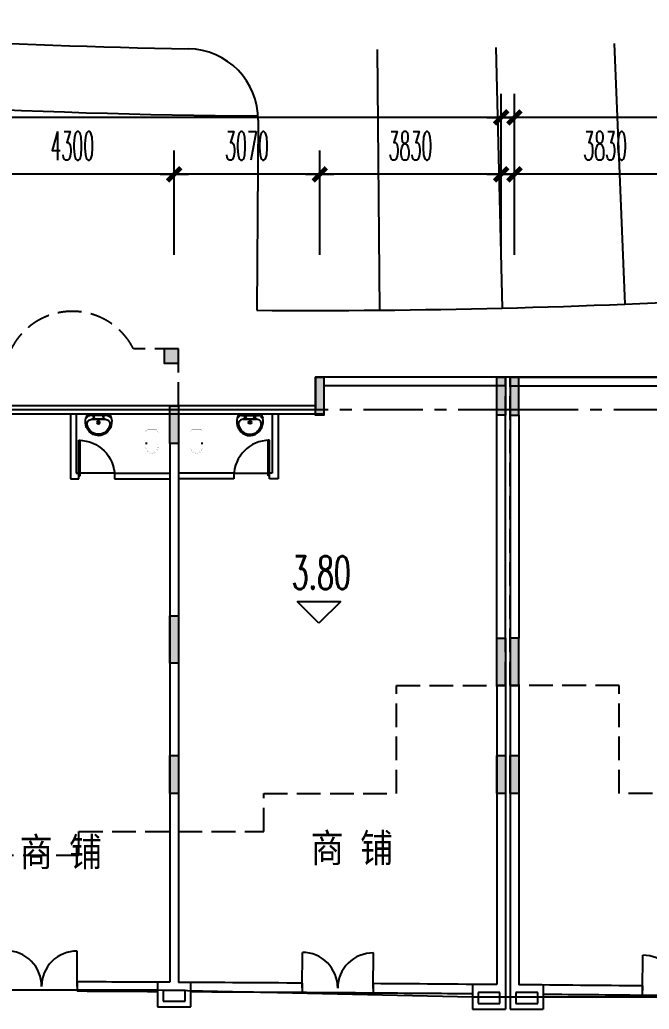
# Model space of a CAD drawing. Extents: x 34838826 to 35164760, y 36533342 to 36641385.
# Drawn here: x 35066523 to 35079806, y 36574912 to 36595783 of the extents above; entities that cross this region are included whole.
import ezdxf
from ezdxf.enums import TextEntityAlignment as Align

# ---------------------------------------------------------------- set-up
doc = ezdxf.new("R2010")
doc.units = 0
doc.header["$LTSCALE"] = 1000
doc.header["$MEASUREMENT"] = 0
doc.linetypes.add('CENTER', pattern=[2, 1.25, -0.25, 0.25, -0.25])
doc.linetypes.add('DASH', pattern=[0.35, 0.25, -0.1])
doc.layers.get('0').update_dxf_attribs({"linetype": 'CONTINUOUS'})
doc.layers.get('DEFPOINTS').update_dxf_attribs({"linetype": 'CONTINUOUS'})
for name, color, linetype in [('AREA', 5, 'CONTINUOUS'), ('AXIS', 3, 'CONTINUOUS'), ('COLUMN', 6, 'CONTINUOUS'), ('DOTE', 8, 'CENTER'), ('FUN', 3, 'CONTINUOUS'), ('GROUND', 2, 'CONTINUOUS'), ('H', 8, 'CONTINUOUS'), ('PUB_DIM', 3, 'CONTINUOUS'), ('TEXT', 7, 'CONTINUOUS'), ('WALL', 4, 'CONTINUOUS'), ('WINDOW', 2, 'CONTINUOUS'), ('室内地坪标高', 1, 'CONTINUOUS'), ('道路边线', 8, 'CONTINUOUS')]:
    doc.layers.add(name, color=color, linetype=linetype)
doc.styles.add('-宋体', font='SimSun.ttf')
doc.styles.add('DIM_FONT', font='SIMPLEX.shx', dxfattribs={"width": 0.45})
doc.dimstyles.new('DIMN', dxfattribs={"dimtxt": 300, "dimasz": 1, "dimexe": 250, "dimexo": 300, "dimgap": 150, "dimtad": 1, "dimdec": 0, "dimzin": 0, "dimtxsty": 'DIM_FONT', "dimblk": '_DIMX', "dimcen": 0.09, "dimclrt": 7, "dimazin": 3, "dimtfac": 1, "dimtdec": 0, "dimtix": 1, "dimtmove": 0, "dimatfit": 3, "dimtolj": 1, "dimtzin": 0})

# ---------------------------------------------------------------- blocks, each defined once
blk = doc.blocks.new('_DIMX')
blk.add_line((-150, 0), (150, 0))
at = {"const_width": 50}
blk.add_lwpolyline([(-70, -70), (70, 70)], dxfattribs=at)
blk = doc.blocks.new('*D106')
at = {"color": 0, "linetype": 'BYBLOCK'}
for p, q in [((35001682, 36592024), (35001682, 36594223)), ((35026682, 36592024), (35026682, 36594223)), ((35026680, 36593723), (35001684, 36593723))]:
    blk.add_line(p, q, dxfattribs=at)
at = {"layer": 'DEFPOINTS', "color": 0, "linetype": 'BYBLOCK'}
for p in [(35001682, 36593723), (35001682, 36591424), (35026682, 36591424)]:
    blk.add_point(p, dxfattribs=at)
at = {"color": 0, "linetype": 'BYBLOCK', "xscale": 2, "yscale": 2, "zscale": 2}
for p, rotation in [((35001682, 36593723), 180.000001633064), ((35026682, 36593723), 1.633064004025186e-06)]:
    blk.add_blockref('_DIMX', p, dxfattribs=dict(at, rotation=rotation))
at = {"color": 7, "linetype": 'BYBLOCK', "insert": (35014182, 36594323), "char_height": 600, "attachment_point": 5, "rotation": 0, "style": 'DIM_FONT'}
blk.add_mtext('\\A1;25000', dxfattribs=at)
blk = doc.blocks.new('*D111')
at = {"color": 0, "linetype": 'BYBLOCK'}
for p, q in [((35022852, 36590824), (35022852, 36593023)), ((35026682, 36590824), (35026682, 36593023)), ((35026680, 36592523), (35022854, 36592523))]:
    blk.add_line(p, q, dxfattribs=at)
at = {"layer": 'DEFPOINTS', "color": 0, "linetype": 'BYBLOCK'}
for p in [(35022852, 36592523), (35022852, 36590224), (35026682, 36590224)]:
    blk.add_point(p, dxfattribs=at)
at = {"color": 0, "linetype": 'BYBLOCK', "xscale": 2, "yscale": 2, "zscale": 2}
for p, rotation in [((35022852, 36592523), 180.0000015946394), ((35026682, 36592523), 1.594639380542162e-06)]:
    blk.add_blockref('_DIMX', p, dxfattribs=dict(at, rotation=rotation))
at = {"color": 7, "linetype": 'BYBLOCK', "insert": (35024767, 36593123), "char_height": 600, "attachment_point": 5, "rotation": 0, "style": 'DIM_FONT'}
blk.add_mtext('\\A1;3830', dxfattribs=at)
blk = doc.blocks.new('*D116')
at = {"color": 0, "linetype": 'BYBLOCK'}
for p, q in [((35015482, 36590824), (35015482, 36593023)), ((35019782, 36590824), (35019782, 36593023)), ((35019780, 36592523), (35015484, 36592523))]:
    blk.add_line(p, q, dxfattribs=at)
at = {"layer": 'DEFPOINTS', "color": 0, "linetype": 'BYBLOCK'}
for p in [(35015482, 36592523), (35015482, 36590224), (35019782, 36590224)]:
    blk.add_point(p, dxfattribs=at)
at = {"color": 0, "linetype": 'BYBLOCK', "xscale": 2, "yscale": 2, "zscale": 2}
for p, rotation in [((35015482, 36592523), 180.0000016330866), ((35019782, 36592523), 1.633086625929536e-06)]:
    blk.add_blockref('_DIMX', p, dxfattribs=dict(at, rotation=rotation))
at = {"color": 7, "linetype": 'BYBLOCK', "insert": (35017632, 36593123), "char_height": 600, "attachment_point": 5, "rotation": 0, "style": 'DIM_FONT'}
blk.add_mtext('\\A1;4300', dxfattribs=at)
blk = doc.blocks.new('*D117')
at = {"color": 0, "linetype": 'BYBLOCK'}
for p, q in [((35019782, 36590824), (35019782, 36593023)), ((35022852, 36590824), (35022852, 36593023)), ((35022850, 36592523), (35019784, 36592523))]:
    blk.add_line(p, q, dxfattribs=at)
at = {"layer": 'DEFPOINTS', "color": 0, "linetype": 'BYBLOCK'}
for p in [(35019782, 36592523), (35019782, 36590224), (35022852, 36590224)]:
    blk.add_point(p, dxfattribs=at)
at = {"color": 0, "linetype": 'BYBLOCK', "xscale": 2, "yscale": 2, "zscale": 2}
for p, rotation in [((35019782, 36592523), 180.0000016330208), ((35022852, 36592523), 1.633020758617931e-06)]:
    blk.add_blockref('_DIMX', p, dxfattribs=dict(at, rotation=rotation))
at = {"color": 7, "linetype": 'BYBLOCK', "insert": (35021317, 36593123), "char_height": 600, "attachment_point": 5, "rotation": 0, "style": 'DIM_FONT'}
blk.add_mtext('\\A1;3070', dxfattribs=at)
blk = doc.blocks.new('*D119')
at = {"color": 0, "linetype": 'BYBLOCK'}
for p, q in [((35051682, 36592024), (35051682, 36594223)), ((35076682, 36592024), (35076682, 36594223)), ((35076680, 36593723), (35051684, 36593723))]:
    blk.add_line(p, q, dxfattribs=at)
at = {"layer": 'DEFPOINTS', "color": 0, "linetype": 'BYBLOCK'}
for p in [(35051682, 36593723), (35051682, 36591424), (35076682, 36591424)]:
    blk.add_point(p, dxfattribs=at)
at = {"color": 0, "linetype": 'BYBLOCK', "xscale": 2, "yscale": 2, "zscale": 2}
for p, rotation in [((35051682, 36593723), 180.000001633064), ((35076682, 36593723), 1.633064004025186e-06)]:
    blk.add_blockref('_DIMX', p, dxfattribs=dict(at, rotation=rotation))
at = {"color": 7, "linetype": 'BYBLOCK', "insert": (35064182, 36594323), "char_height": 600, "attachment_point": 5, "rotation": 0, "style": 'DIM_FONT'}
blk.add_mtext('\\A1;25000', dxfattribs=at)
blk = doc.blocks.new('*D125')
at = {"color": 0, "linetype": 'BYBLOCK'}
for p, q in [((35051682, 36590824), (35051682, 36593023)), ((35055512, 36590824), (35055512, 36593023)), ((35055510, 36592523), (35051684, 36592523))]:
    blk.add_line(p, q, dxfattribs=at)
at = {"layer": 'DEFPOINTS', "color": 0, "linetype": 'BYBLOCK'}
for p in [(35051682, 36592523), (35051682, 36590224), (35055512, 36590224)]:
    blk.add_point(p, dxfattribs=at)
at = {"color": 0, "linetype": 'BYBLOCK', "xscale": 2, "yscale": 2, "zscale": 2}
for p, rotation in [((35051682, 36592523), 180.0000016714346), ((35055512, 36592523), 1.671434590733156e-06)]:
    blk.add_blockref('_DIMX', p, dxfattribs=dict(at, rotation=rotation))
at = {"color": 7, "linetype": 'BYBLOCK', "insert": (35053597, 36593123), "char_height": 600, "attachment_point": 5, "rotation": 0, "style": 'DIM_FONT'}
blk.add_mtext('\\A1;3830', dxfattribs=at)
blk = doc.blocks.new('M_A3PTU')
for p, q in [((-0.5, 0), (-0.499, -0.498)), ((0.5, 0), (0.499, -0.498))]:
    blk.add_line(p, q)
for centre, start, end in [((-0.498, -0.001), 269.885, 0.0763), ((0.498, -0.001), 179.9237, 270.115)]:
    blk.add_arc(centre, 0.498, start, end)
blk = doc.blocks.new('_A0AYL')
for p, q in [((-0.5, 0), (-0.5, -1)), ((-0.5, 0), (-0.463, 0)), ((-0.463, 0), (-0.463, -1)), ((-0.5, -1), (-0.463, -1))]:
    blk.add_line(p, q)
blk.add_arc((-0.5, 0), 1, 270, 360)
blk = doc.blocks.new('M_E6')
for p, q in [((240, 0), (-240, 0)), ((-237, 0), (239, 0)), ((240, 0), (270, -79)), ((-213, -36), (-271, -91)), ((-240, 0), (-270, -79)), ((-179, -23), (181, -23)), ((141, -105), (-141, -105)), ((-141, -105), (141, -105)), ((217, -37), (274, -95))]:
    blk.add_line(p, q)
for centre, radius in [((-99, -65), 16.3), ((2, -172), 31.6), ((2, -172), 23), ((101, -65), 16.3)]:
    blk.add_circle(centre, radius)
for centre, radius, start, end in [((28, -152), 307, 166.1751, 244.7296), ((-141, -205), 100, 90, 190.5602), ((-179, -73), 50, 90, 133.181), ((-28, -152), 307, 297.0639, 13.8249), ((141, -205), 100, 349.4398, 90), ((181, -73), 50, 44.5607, 90), ((0, -179), 243, 190.5602, 349.4398), ((0, -201), 250, 245.8071, 296.4628), ((28, -152), 307, 266.589, 266.5936)]:
    blk.add_arc(centre, radius, start, end)
at = {"width": 0.8, "flags": 9}
for tag in ['XSIZE', 'YSIZE']:
    blk.add_attdef(tag, (0, 0), '', height=0.5, dxfattribs=at)
blk = doc.blocks.new('M_E2')
blk.add_line((-306, -118), (-266, -118))
at = {"const_width": 1.5}
for points in [[(-366, 138, 0.97895), (-366, -138, 0.97895)], [(-366, 118, 0.97895), (-366, -118, 0.97895)], [(-306, 118, 0.414214), (-316, 108, 0.414214)], [(0, 88, 0.462192), (-59, 137, 0.462192)], [(-20, 88, 0.414214), (-50, 118, 0.414214)], [(-316, -108, 0.414214), (-306, -118, 0.414214)], [(-59, -137, 0.462192), (0, -88, 0.462192)], [(-50, -118, 0.414214), (-20, -88, 0.414214)]]:
    blk.add_lwpolyline(points, format="xyb", dxfattribs=at)
for points in [[(-366, 137), (-59, 137)], [(-316, 118), (-366, 118)], [(-340, 118), (-266, 118)], [(-316, 108), (-316, -108)], [(-50, 118), (-267, 118)], [(-20, -88), (-20, 88)], [(0, 88), (0, -88)], [(-381, -137), (-59, -137)], [(-316, -118), (-366, -118)], [(-340, -118), (-266, -118)], [(-266, -118), (-50, -118)]]:
    blk.add_lwpolyline(points, dxfattribs=at)
at = {"width": 0.8, "flags": 9}
for tag in ['XSIZE', 'YSIZE']:
    blk.add_attdef(tag, (0, 0), '', height=0.5, dxfattribs=at)

msp = doc.modelspace()

# ---------------------------------------------------------------- hatches: boundary and pattern name
at = {"layer": 'H'}
h = msp.add_hatch(color=256, dxfattribs=at)
h.paths.add_polyline_path([(35076872.1, 36580261.8), (35077052.1, 36580261.8), (35077052.1, 36579461.8), (35076872.1, 36579461.8)])
h.paths.add_polyline_path([(35077052.1, 36582741.8), (35076872.1, 36582741.8), (35076872.1, 36581741.8), (35077052.1, 36581741.8)])
h.paths.add_polyline_path([(35077052.1, 36588241.8), (35076872.1, 36588241.8), (35076872.1, 36587441.8), (35077052.1, 36587441.8)])
h.paths.add_polyline_path([(35058792.1, 36588841.8), (35058492.1, 36588841.8), (35058492.1, 36588541.8), (35058792.1, 36588541.8)])
h.paths.add_polyline_path([(35062972.1, 36588841.8), (35062672.1, 36588841.8), (35062672.1, 36588541.8), (35062972.1, 36588541.8)])
h.paths.add_polyline_path([(35065692.1, 36588841.8), (35065392.1, 36588841.8), (35065392.1, 36588541.8), (35065692.1, 36588541.8)])
h.paths.add_polyline_path([(35069872.1, 36588841.8), (35069572.1, 36588841.8), (35069572.1, 36588541.8), (35069872.1, 36588541.8)])
h.paths.add_polyline_path([(35062972.1, 36581921.8), (35062792.1, 36581921.8), (35062792.1, 36581631.8), (35062992.1, 36581631.8), (35062992.1, 36579461.8), (35063172.1, 36579461.8), (35063172.1, 36581921.8)])
h.paths.add_polyline_path([(35058672.1, 36583211.8), (35058492.1, 36583211.8), (35058492.1, 36582411.8), (35058672.1, 36582411.8)])
h.paths.add_polyline_path([(35058672.1, 36580261.8), (35058492.1, 36580261.8), (35058492.1, 36579461.8), (35058672.1, 36579461.8)])
h.paths.add_polyline_path([(35051772.1, 36588241.8), (35051592.1, 36588241.8), (35051592.1, 36587441.8), (35051772.1, 36587441.8)])
h.paths.add_polyline_path([(35055602.1, 36588241.8), (35055422.1, 36588241.8), (35055422.1, 36587441.8), (35055602.1, 36587441.8)])
h.paths.add_polyline_path([(35058672.1, 36587641.8), (35058492.1, 36587641.8), (35058492.1, 36586841.8), (35058672.1, 36586841.8)])
h.paths.add_polyline_path([(35062972.1, 36587641.8), (35062792.1, 36587641.8), (35062792.1, 36586841.8), (35062972.1, 36586841.8)])
h.paths.add_polyline_path([(35065392.1, 36581921.8), (35065572.1, 36581921.8), (35065572.1, 36581631.8), (35065372.1, 36581631.8), (35065372.1, 36579461.8), (35065192.1, 36579461.8), (35065192.1, 36581921.8)])
h.paths.add_polyline_path([(35069692.1, 36583211.8), (35069872.1, 36583211.8), (35069872.1, 36582211.8), (35069692.1, 36582211.8)])
h.paths.add_polyline_path([(35069692.1, 36580261.8), (35069872.1, 36580261.8), (35069872.1, 36579461.8), (35069692.1, 36579461.8)])
h.paths.add_polyline_path([(35076592.1, 36580261.8), (35076772.1, 36580261.8), (35076772.1, 36579461.8), (35076592.1, 36579461.8)])
h.paths.add_polyline_path([(35076592.1, 36582741.8), (35076772.1, 36582741.8), (35076772.1, 36581741.8), (35076592.1, 36581741.8)])
h.paths.add_polyline_path([(35076592.1, 36588241.8), (35076772.1, 36588241.8), (35076772.1, 36587441.8), (35076592.1, 36587441.8)])
h.paths.add_polyline_path([(35072762.1, 36588241.8), (35072942.1, 36588241.8), (35072942.1, 36587441.8), (35072762.1, 36587441.8)])
h.paths.add_polyline_path([(35069692.1, 36587641.8), (35069872.1, 36587641.8), (35069872.1, 36586841.8), (35069692.1, 36586841.8)])
h.paths.add_polyline_path([(35065392.1, 36587641.8), (35065572.1, 36587641.8), (35065572.1, 36586841.8), (35065392.1, 36586841.8)])
h.paths.add_polyline_path([(35044572.1, 36588841.8), (35044872.1, 36588841.8), (35044872.1, 36588541.8), (35044572.1, 36588541.8)])
h.paths.add_polyline_path([(35044692.1, 36583211.8), (35044872.1, 36583211.8), (35044872.1, 36582211.8), (35044692.1, 36582211.8)])
h.paths.add_polyline_path([(35044692.1, 36580261.8), (35044872.1, 36580261.8), (35044872.1, 36579461.8), (35044692.1, 36579461.8)])
h.paths.add_polyline_path([(35051592.1, 36580261.8), (35051772.1, 36580261.8), (35051772.1, 36579461.8), (35051592.1, 36579461.8)])
h.paths.add_polyline_path([(35051592.1, 36582741.8), (35051772.1, 36582741.8), (35051772.1, 36581741.8), (35051592.1, 36581741.8)])
h.paths.add_polyline_path([(35051592.1, 36588241.8), (35051772.1, 36588241.8), (35051772.1, 36587441.8), (35051592.1, 36587441.8)])
h.paths.add_polyline_path([(35047762.1, 36588241.8), (35047942.1, 36588241.8), (35047942.1, 36587441.8), (35047762.1, 36587441.8)])
h.paths.add_polyline_path([(35044692.1, 36587641.8), (35044872.1, 36587641.8), (35044872.1, 36586841.8), (35044692.1, 36586841.8)])
h = msp.add_hatch(color=256, dxfattribs=at)
h.paths.add_polyline_path([(35069872.1, 36588841.8), (35069572.1, 36588841.8), (35069572.1, 36588541.8), (35069872.1, 36588541.8)])
h.paths.add_polyline_path([(35084072.1, 36588841.8), (35083772.1, 36588841.8), (35083772.1, 36588541.8), (35084072.1, 36588541.8)])
h.paths.add_polyline_path([(35088252.1, 36588841.8), (35087952.1, 36588841.8), (35087952.1, 36588541.8), (35088252.1, 36588541.8)])
h.paths.add_polyline_path([(35090972.1, 36588841.8), (35090672.1, 36588841.8), (35090672.1, 36588541.8), (35090972.1, 36588541.8)])
h.paths.add_polyline_path([(35077052.1, 36588241.8), (35076872.1, 36588241.8), (35076872.1, 36587441.8), (35077052.1, 36587441.8)])
h.paths.add_polyline_path([(35080882.1, 36588241.8), (35080702.1, 36588241.8), (35080702.1, 36587441.8), (35080882.1, 36587441.8)])
h.paths.add_polyline_path([(35083952.1, 36587641.8), (35083772.1, 36587641.8), (35083772.1, 36586841.8), (35083952.1, 36586841.8)])
h.paths.add_polyline_path([(35088252.1, 36587641.8), (35088072.1, 36587641.8), (35088072.1, 36586841.8), (35088252.1, 36586841.8)])
h.paths.add_polyline_path([(35090672.1, 36587641.8), (35090852.1, 36587641.8), (35090852.1, 36586841.8), (35090672.1, 36586841.8)])
h.paths.add_polyline_path([(35076592.1, 36588241.8), (35076772.1, 36588241.8), (35076772.1, 36587441.8), (35076592.1, 36587441.8)])
h.paths.add_polyline_path([(35072762.1, 36588241.8), (35072942.1, 36588241.8), (35072942.1, 36587441.8), (35072762.1, 36587441.8)])
h.paths.add_polyline_path([(35095152.1, 36588841.8), (35094852.1, 36588841.8), (35094852.1, 36588541.8), (35095152.1, 36588541.8)])
h.paths.add_polyline_path([(35088252.1, 36581921.8), (35088072.1, 36581921.8), (35088072.1, 36581631.8), (35088272.1, 36581631.8), (35088272.1, 36579461.8), (35088452.1, 36579461.8), (35088452.1, 36581921.8)])
h.paths.add_polyline_path([(35083952.1, 36583211.8), (35083772.1, 36583211.8), (35083772.1, 36582411.8), (35083952.1, 36582411.8)])
h.paths.add_polyline_path([(35083952.1, 36580261.8), (35083772.1, 36580261.8), (35083772.1, 36579461.8), (35083952.1, 36579461.8)])
h.paths.add_polyline_path([(35090672.1, 36581921.8), (35090852.1, 36581921.8), (35090852.1, 36581631.8), (35090652.1, 36581631.8), (35090652.1, 36579461.8), (35090472.1, 36579461.8), (35090472.1, 36581921.8)])
h.paths.add_polyline_path([(35094972.1, 36583211.8), (35095152.1, 36583211.8), (35095152.1, 36582211.8), (35094972.1, 36582211.8)])
h.paths.add_polyline_path([(35094972.1, 36580261.8), (35095152.1, 36580261.8), (35095152.1, 36579461.8), (35094972.1, 36579461.8)])
h.paths.add_polyline_path([(35101872.1, 36580261.8), (35102052.1, 36580261.8), (35102052.1, 36579461.8), (35101872.1, 36579461.8)])
h.paths.add_polyline_path([(35101872.1, 36582741.8), (35102052.1, 36582741.8), (35102052.1, 36581741.8), (35101872.1, 36581741.8)])
h.paths.add_polyline_path([(35101872.1, 36588241.8), (35102052.1, 36588241.8), (35102052.1, 36587441.8), (35101872.1, 36587441.8)])
h.paths.add_polyline_path([(35098042.1, 36588241.8), (35098222.1, 36588241.8), (35098222.1, 36587441.8), (35098042.1, 36587441.8)])
h.paths.add_polyline_path([(35094972.1, 36587641.8), (35095152.1, 36587641.8), (35095152.1, 36586841.8), (35094972.1, 36586841.8)])
h.paths.add_polyline_path([(35102052.1, 36582741.8), (35101872.1, 36582741.8), (35101872.1, 36581741.8), (35102052.1, 36581741.8)])
h.paths.add_polyline_path([(35102052.1, 36588241.8), (35101872.1, 36588241.8), (35101872.1, 36587441.8), (35102052.1, 36587441.8)])
h = msp.add_hatch(color=256, dxfattribs=at)
h.paths.add_polyline_path([(35077052.1, 36588241.8), (35076872.1, 36588241.8), (35076872.1, 36587441.8), (35077052.1, 36587441.8)])
h.paths.add_polyline_path([(35076592.1, 36588241.8), (35076772.1, 36588241.8), (35076772.1, 36587441.8), (35076592.1, 36587441.8)])
h.paths.add_polyline_path([(35072762.1, 36588241.8), (35072942.1, 36588241.8), (35072942.1, 36587441.8), (35072762.1, 36587441.8)])
h.paths.add_polyline_path([(35069872.1, 36588841.8), (35069572.1, 36588841.8), (35069572.1, 36588541.8), (35069872.1, 36588541.8)])

# ---------------------------------------------------------------- linework, layer by layer
at = {"linetype": 'DASH', "ltscale": 2}
msp.add_lwpolyline([(35069872.1, 36587641.8), (35069872.1, 36587641.8), (35069872.1, 36588841.8), (35068922.1, 36588841.8, 0.6127767), (35066342.1, 36588841.8)], format="xyb", dxfattribs=at)
for points in [[(35065192.1, 36578161.8), (35067772.1, 36578161.8), (35067772.1, 36578661.8), (35071672.1, 36578661.8), (35071672.1, 36579461.8), (35074472.1, 36579461.8), (35074472.1, 36581741.8), (35076772.1, 36581741.8), (35076772.1, 36588241.8), (35072762.1, 36588241.8), (35072762.1, 36587641.8), (35069872.1, 36587641.8)], [(35081972.1, 36579461.8), (35079172.1, 36579461.8), (35079172.1, 36581741.8), (35076872.1, 36581741.8), (35076872.1, 36588241.8), (35080882.1, 36588241.8)]]:
    msp.add_lwpolyline(points, dxfattribs=at)
at = {"layer": 'AREA'}
for points in [[(35080882.1, 36588241.8), (35072762.1, 36588241.8), (35072762.1, 36587551.8), (35055602.1, 36587551.8), (35055602.1, 36588241.8), (35047762.1, 36588241.8), (35047762.1, 36587680.6), (35030602.1, 36587641.8), (35030602.1, 36588241.8), (35022762.1, 36588241.8), (35022762.1, 36587737.1), (35005602.1, 36587696.7)], [(35014872.1, 36574988.6), (35020392.1, 36575084.9), (35026332.1, 36575148.6), (35027032.1, 36575171.6), (35033232.1, 36575219.6), (35038832.1, 36575263.3), (35044432.1, 36575263.3), (35051332.1, 36575263.3), (35058232.1, 36575317.7), (35063832.1, 36575317.7), (35069432.1, 36575317.7), (35076073.8, 36575172.1), (35083512.1, 36575172.1)]]:
    msp.add_lwpolyline(points, dxfattribs=at)
at = {"layer": 'COLUMN'}
for points in [[(35069872.1, 36588841.8), (35069572.1, 36588841.8), (35069572.1, 36588541.8), (35069872.1, 36588541.8)], [(35072762.1, 36588241.8), (35072942.1, 36588241.8), (35072942.1, 36587441.8), (35072762.1, 36587441.8)], [(35076592.1, 36588241.8), (35076772.1, 36588241.8), (35076772.1, 36587441.8), (35076592.1, 36587441.8)], [(35077052.1, 36588241.8), (35076872.1, 36588241.8), (35076872.1, 36587441.8), (35077052.1, 36587441.8)], [(35069692.1, 36587641.8), (35069872.1, 36587641.8), (35069872.1, 36586841.8), (35069692.1, 36586841.8)], [(35069692.1, 36583211.8), (35069872.1, 36583211.8), (35069872.1, 36582211.8), (35069692.1, 36582211.8)], [(35076592.1, 36582741.8), (35076772.1, 36582741.8), (35076772.1, 36581741.8), (35076592.1, 36581741.8)], [(35077052.1, 36582741.8), (35076872.1, 36582741.8), (35076872.1, 36581741.8), (35077052.1, 36581741.8)], [(35069692.1, 36580261.8), (35069872.1, 36580261.8), (35069872.1, 36579461.8), (35069692.1, 36579461.8)], [(35076592.1, 36580261.8), (35076772.1, 36580261.8), (35076772.1, 36579461.8), (35076592.1, 36579461.8)], [(35076872.1, 36580261.8), (35077052.1, 36580261.8), (35077052.1, 36579461.8), (35076872.1, 36579461.8)]]:
    msp.add_lwpolyline(points, close=True, dxfattribs=at)
at = {"layer": 'DOTE'}
for p, q in [((35077027.4, 36587551.8), (35051171.9, 36587551.8)), ((35102307.4, 36587551.8), (35076451.9, 36587551.8))]:
    msp.add_line(p, q, dxfattribs=at)
at = {"layer": 'GROUND'}
for p, q in [((35068522.1, 36586221.8), (35067772.1, 36586221.8)), ((35071042.1, 36586221.8), (35071792.1, 36586221.8))]:
    msp.add_line(p, q, dxfattribs=at)
for radius, start, end in [(2503999.9, 89.5784472, 89.6127684), (2504000, 89.4141638, 89.448485)]:
    msp.add_arc((35055557.7, 34071319.2), radius, start, end, dxfattribs=at)
at = {"layer": 'WALL'}
for p, q in [((35067592.1, 36587461.8), (35067592.1, 36586101.8)), ((35067712.1, 36587461.8), (35067712.1, 36586221.8)), ((35071852.1, 36587461.8), (35071852.1, 36586221.8)), ((35071972.1, 36587461.8), (35071972.1, 36586101.8)), ((35076592.1, 36582741.8), (35076592.1, 36587441.8)), ((35076772.1, 36582741.8), (35076772.1, 36587441.8)), ((35076872.1, 36587441.8), (35076872.1, 36582741.8)), ((35077052.1, 36587441.8), (35077052.1, 36582741.8)), ((35069692.1, 36586841.8), (35069692.1, 36575479.3)), ((35069872.1, 36586841.8), (35069872.1, 36575478.2)), ((35067592.1, 36586101.8), (35067772.1, 36586101.8)), ((35067712.1, 36586221.8), (35067772.1, 36586221.8)), ((35067772.1, 36586101.8), (35067772.1, 36586221.8)), ((35068522.1, 36586221.8), (35069692.1, 36586221.8)), ((35068522.1, 36586221.8), (35068522.1, 36586101.8)), ((35068522.1, 36586101.8), (35069692.1, 36586101.8)), ((35071042.1, 36586221.8), (35069872.1, 36586221.8)), ((35071042.1, 36586101.8), (35069872.1, 36586101.8)), ((35071042.1, 36586221.8), (35071042.1, 36586101.8)), ((35071852.1, 36586221.8), (35071792.1, 36586221.8)), ((35071792.1, 36586101.8), (35071792.1, 36586221.8)), ((35071972.1, 36586101.8), (35071792.1, 36586101.8)), ((35076592.1, 36581741.8), (35076592.1, 36575430.8)), ((35076772.1, 36581741.8), (35076772.1, 36574911.9)), ((35076872.1, 36581741.8), (35076872.1, 36575228.4)), ((35077052.1, 36581741.8), (35077052.1, 36575426.9)), ((35067732.2, 36575489.6), (35067731.2, 36575289.6)), ((35069432.1, 36575479.7), (35069432.1, 36574959.4)), ((35070132.1, 36574959.4), (35070132.1, 36575477.3)), ((35072482.1, 36575462), (35072480.8, 36575262)), ((35070012.1, 36575309.4), (35069552.1, 36575309.4)), ((35069552.1, 36575309.4), (35069552.1, 36575079.4)), ((35070012.1, 36575079.4), (35070012.1, 36575309.4)), ((35070012.1, 36575309.4), (35070012.1, 36575309.4)), ((35070132.1, 36575309.4), (35070132.1, 36575309.4)), ((35073982.1, 36575451.4), (35073980.7, 36575251.4)), ((35076073.8, 36575432.3), (35076073.8, 36574911.9)), ((35076653.8, 36575261.9), (35076193.8, 36575261.9)), ((35076193.8, 36575261.9), (35076193.8, 36575031.9)), ((35076653.8, 36575031.9), (35076653.8, 36575261.9)), ((35076653.8, 36575261.9), (35076653.8, 36575261.9)), ((35076872.1, 36575432.3), (35076872.1, 36574911.9)), ((35077452.1, 36575261.9), (35076992.1, 36575261.9)), ((35076992.1, 36575261.9), (35076992.1, 36575031.9)), ((35077452.1, 36575031.9), (35077452.1, 36575261.9)), ((35077452.1, 36575261.9), (35077452.1, 36575261.9)), ((35077570.4, 36575422.4), (35077570.4, 36574911.9)), ((35079662.1, 36575403.1), (35079660.2, 36575203.1)), ((35069552.1, 36575079.4), (35070012.1, 36575079.4)), ((35069432.1, 36574959.4), (35070132.1, 36574959.4)), ((35076073.8, 36574911.9), (35076772.1, 36574911.9)), ((35076193.8, 36575031.9), (35076653.8, 36575031.9)), ((35076872.1, 36574911.9), (35077570.4, 36574911.9)), ((35076992.1, 36575031.9), (35077452.1, 36575031.9))]:
    msp.add_line(p, q, dxfattribs=at)
for points in [[(35076772.1, 36588241.8), (35072762.1, 36588241.8), (35072762.1, 36587641.8), (35065572.1, 36587641.8)], [(35076872.1, 36588241.8), (35080882.1, 36588241.8), (35080882.1, 36587641.8), (35083772.1, 36587641.8)], [(35076772.1, 36588061.8), (35072942.1, 36588061.8), (35072942.1, 36587461.8), (35065572.1, 36587461.8)], [(35076872.1, 36588061.8), (35080702.1, 36588061.8), (35080702.1, 36587461.8), (35083772.1, 36587461.8)]]:
    msp.add_lwpolyline(points, dxfattribs=at)
for radius, start, end in [(2504200, 89.6766045, 89.7214491), (2504200, 89.6127684, 89.672486), (2504000, 89.682528, 89.7214491), (2504000, 89.6127684, 89.6665105), (2504000, 89.5305516, 89.5784472), (2504200, 89.5187296, 89.5784472), (2504200, 89.448485, 89.5082045), (2504000, 89.448485, 89.4963047)]:
    msp.add_arc((35055557.7, 34071319.2), radius, start, end, dxfattribs=at)
at = {"layer": '室内地坪标高', "linetype": 'CONTINUOUS'}
for p, q in [((35072374.7, 36583514), (35073296.3, 36583514)), ((35072835.5, 36583053.2), (35072374.7, 36583514)), ((35073296.3, 36583514), (35072835.5, 36583053.2))]:
    msp.add_line(p, q, dxfattribs=at)
at = {"layer": '道路边线'}
for p, q in [((35074065.8, 36595156.7), (35074113.5, 36589656.9)), ((35076565.5, 36595198.4), (35076701.2, 36589700.1)), ((35079064.2, 36595280.1), (35079287.9, 36589784.6)), ((35071554.8, 36593662.2), (35071525.5, 36589655.1))]:
    msp.add_line(p, q, dxfattribs=at)
for centre, radius, start, end in [((35072708.4, 36751463), 156312.2, 264.846322, 269.036529), ((35070054.8, 36593673.1), 1500, 359.58113, 89.03653), ((35072708.4, 36751463), 157712.2, 264.302764, 269.581132), ((35072708.4, 36751463), 161812.2, 269.581132, 273.24676)]:
    msp.add_arc(centre, radius, start, end, dxfattribs=at)

# ---------------------------------------------------------------- block references
at = {"layer": 'FUN', "xscale": -1, "rotation": 359.9999812715726}
msp.add_blockref('M_E6', (35068184.6, 36587461.8), dxfattribs=at)
at = {"layer": 'FUN', "rotation": 1.872842744887748e-05}
msp.add_blockref('M_E6', (35071379.6, 36587461.8), dxfattribs=at)
at = {"layer": 'FUN', "extrusion": (0, 0, -1), "zscale": -1, "rotation": 90.00001873038252}
msp.add_blockref('M_E2', (-35069312.1, 36587133.9), dxfattribs=at)
at = {"layer": 'FUN', "extrusion": (0, 0, -1), "xscale": -1, "zscale": -1, "rotation": 269.9999812696175}
msp.add_blockref('M_E2', (-35070252.1, 36587133.9), dxfattribs=at)
at = {"layer": 'PUB_DIM', "extrusion": (0, 0, -1), "zscale": -1, "rotation": 90.0000187284276}
msp.add_blockref('M_E2', (-35069312.1, 36587133.9), dxfattribs=at)
at = {"layer": 'PUB_DIM', "extrusion": (0, 0, -1), "xscale": -1, "zscale": -1, "rotation": 269.9999812715724}
msp.add_blockref('M_E2', (-35070252.1, 36587133.9), dxfattribs=at)
at = {"layer": 'WINDOW'}
for name, p, xscale, yscale, zscale, rotation in [('_A0AYL', (35068147.1, 36586161.8), -750, 750, 750, 179.9999812715726), ('_A0AYL', (35071417.1, 36586161.8), 750, 750, 750, 180.0000187284275), ('M_A3PTU', (35066981.7, 36575393), 1500, 1500, 1500, 179.738609682), ('M_A3PTU', (35073231.4, 36575356.7), 1500, 1500, 1500, 179.595607828), ('M_A3PTU', (35080411.1, 36575295.7), 1500, 1500, 1500, 179.43132439)]:
    msp.add_blockref(name, p, dxfattribs=dict(at, xscale=xscale, yscale=yscale, zscale=zscale, rotation=rotation))

# ---------------------------------------------------------------- texts
at = {"layer": 'TEXT', "style": '-宋体', "width": 0.85}
for p in [(35066521.1, 36577928.7), (35072663.5, 36578013.3)]:
    msp.add_text('商 铺', height=600, dxfattribs=at).set_placement(p)
at = {"layer": '室内地坪标高', "linetype": 'CONTINUOUS', "style": 'DIM_FONT', "width": 0.6}
msp.add_text('3.80', height=691.2, dxfattribs=at).set_placement((35073506.8, 36583774.5), align=Align.RIGHT)

# ---------------------------------------------------------------- dimensions: what is measured, and where the dimension line sits
at = {"layer": 'AXIS'}
for p1, p2, picture, middle, set_off in [((35076682.1, 36591423.5), (35051682.1, 36591423.5), '*D106', (35064182.1, 36594322.7), (50000, 0)), ((35101962.1, 36591423.5), (35076962.1, 36591423.5), '*D119', (35089462.1, 36594322.7), (25280, 0)), ((35069782.1, 36590223.5), (35065482.1, 36590223.5), '*D116', (35067632.1, 36593122.7), (50000, 0)), ((35072852.1, 36590223.5), (35069782.1, 36590223.5), '*D117', (35071317.1, 36593122.7), (50000, 0)), ((35076682.1, 36590223.5), (35072852.1, 36590223.5), '*D111', (35074767.1, 36593122.7), (50000, 0)), ((35080792.1, 36590223.5), (35076962.1, 36590223.5), '*D125', (35078877.1, 36593122.7), (25280, 0))]:
    dim = msp.add_aligned_dim(p1=p1, p2=p2, distance=-2299.2, dimstyle='DIMN', override={"dimscale": 2, "dimblk1": '_DIMX', "dimblk2": '_DIMX', "dimsah": 1}, dxfattribs=at)
    dim.commit()
    dim.dimension.update_dxf_attribs({"geometry": picture, "text_midpoint": middle, "insert": set_off})

doc.saveas('drawing.dxf')
